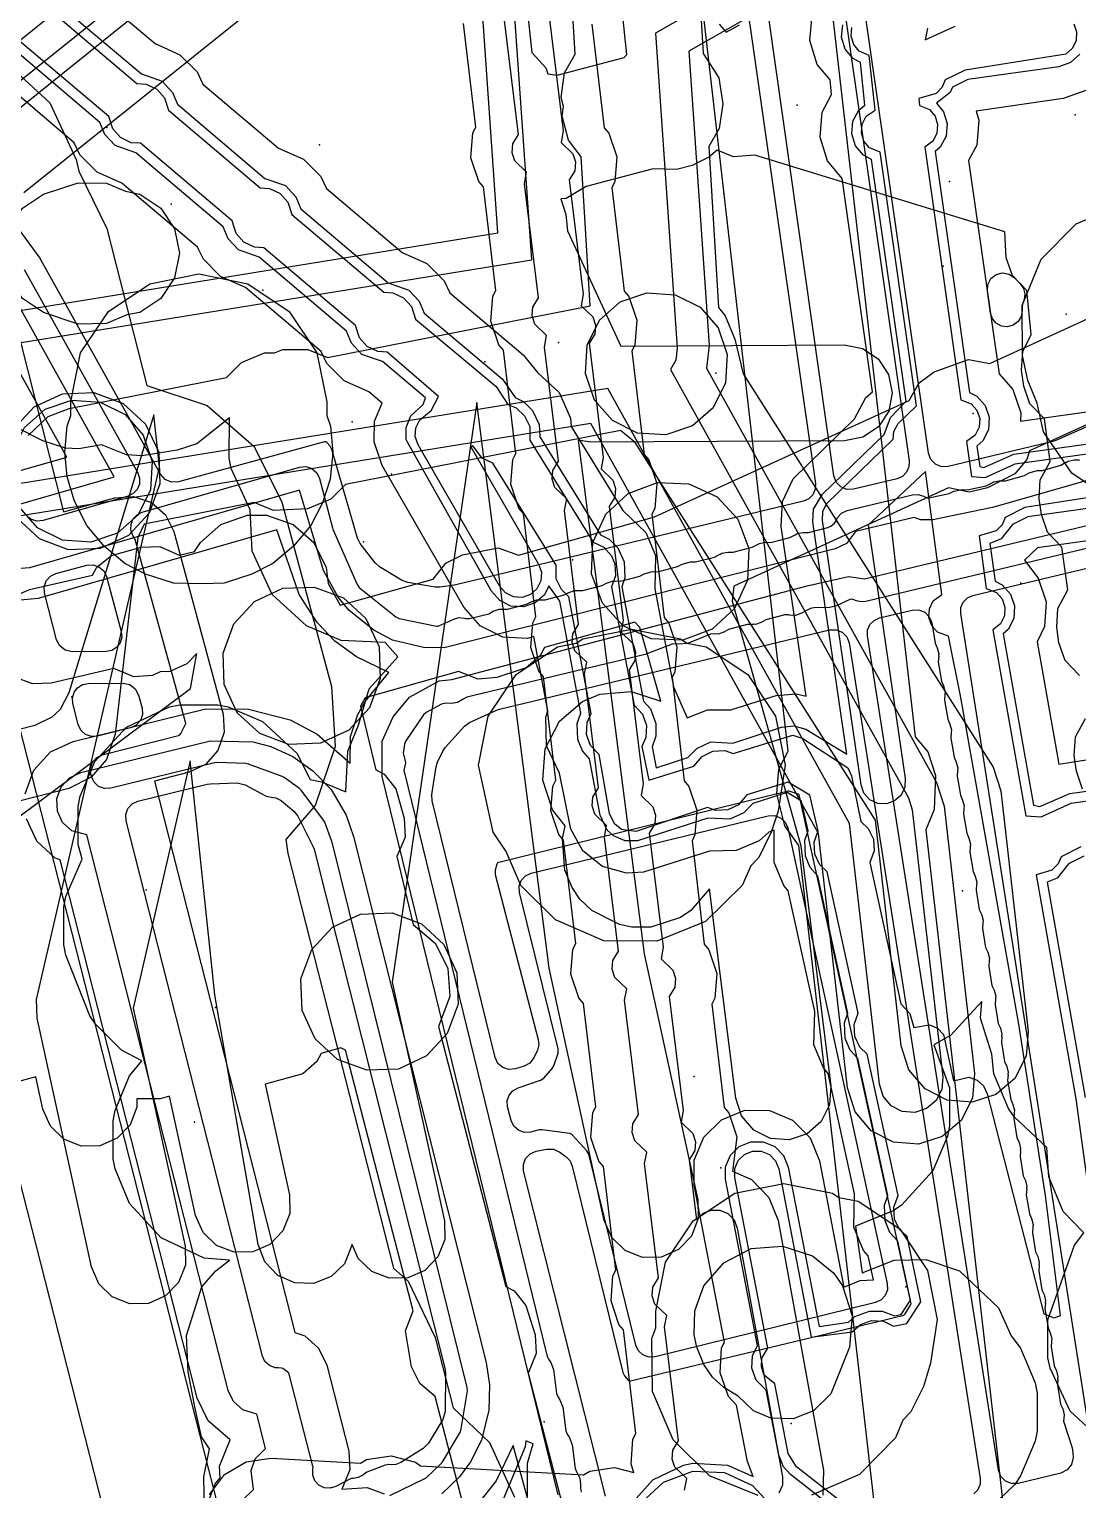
# Model space of a CAD drawing. Header units: metres. Extents: x 17722 to 17999, y 13535 to 15917.
# Drawn here: x 17810.62 to 17843.42, y 14077.39 to 14123.05 of the extents above; entities that cross this region are included whole.
import ezdxf

# ---------------------------------------------------------------- set-up
doc = ezdxf.new("R2010")
doc.units = ezdxf.units.M
for name, color, linetype in [('AI_GREENING_ALLOWED_ZONE', 4, 'Continuous'), ('AI_GREENING_EXCLUSIONS', 1, 'Continuous'), ('AI_GREENING_LAWN', 82, 'Continuous'), ('AI_GREENING_REJECTED', 6, 'Continuous')]:
    doc.layers.add(name, color=color, linetype=linetype)

msp = doc.modelspace()

# ---------------------------------------------------------------- linework, layer by layer
at = {"layer": 'AI_GREENING_ALLOWED_ZONE'}
msp.add_lwpolyline([(17840.588, 14114.86), (17840.602, 14115.068), (17840.699, 14115.252), (17840.863, 14115.38), (17841.065, 14115.431), (17841.27, 14115.395), (17841.442, 14115.278), (17841.619, 14115.095), (17841.718, 14114.948), (17841.759, 14114.776), (17841.737, 14114.601), (17841.691, 14114.45), (17841.68, 14114.375), (17841.681, 14114.249), (17841.647, 14114.065), (17841.548, 14113.907), (17841.398, 14113.795), (17841.218, 14113.747), (17841.032, 14113.768), (17840.867, 14113.856), (17840.746, 14113.998), (17840.686, 14114.175), (17840.588, 14114.86)], close=True, dxfattribs=at)
at = {"layer": 'AI_GREENING_EXCLUSIONS'}
for points in [[(17804.794, 14123.2), (17805.771, 14122.089), (17808.453, 14119.95), (17830.343, 14137.484)], [(17834.614, 14133.328), (17838.328, 14100.93), (17838.73, 14100.456), (17838.968, 14099.713), (17838.922, 14098.657), (17838.661, 14098.023), (17841.898, 14069.789)], [(17831.079, 14132.608), (17831.698, 14122.293), (17832.192, 14121.53), (17832.309, 14120.72), (17832.204, 14119.948), (17831.873, 14119.381), (17832.175, 14114.345), (17832.385, 14114.084), (17832.687, 14113.361), (17832.95, 14112.278), (17840.77, 14099.981), (17841.009, 14099.238), (17841.87, 14091.718), (17841.806, 14090.941), (17841.449, 14090.247), (17840.853, 14089.742), (17840.11, 14089.504), (17839.332, 14089.568), (17838.639, 14089.925), (17838.134, 14090.52), (17837.896, 14091.263), (17837.087, 14098.326), (17829.576, 14110.13), (17829.116, 14110.507), (17820.512, 14108.818), (17820.048, 14108.356), (17819.326, 14108.059), (17818.256, 14108.003), (17817.65, 14108.256), (17814.215, 14107.581), (17814.018, 14107.157), (17813.301, 14101.006), (17813.034, 14100.215), (17812.556, 14099.669), (17811.861, 14099.313), (17804.485, 14097.438)], [(17838.212, 14066.827), (17834.692, 14097.528), (17834.257, 14098.143), (17834.003, 14099.143), (17834.068, 14099.921), (17834.354, 14100.478), (17830.64, 14132.873)], [(17810.587, 14110.348), (17811.206, 14110.941), (17811.862, 14111.196), (17816.793, 14112.164), (17817.259, 14112.629), (17817.98, 14112.928), (17818.286, 14112.928), (17818.551, 14113.038), (17819.331, 14113.039), (17819.951, 14112.784), (17828.165, 14114.397), (17827.885, 14119.055), (17827.486, 14119.578), (17827.286, 14120.333), (17827.327, 14120.636), (17827.254, 14120.913), (17827.356, 14121.686), (17827.692, 14122.266), (17827.086, 14132.368)], [(17826.192, 14123.669), (17826.34, 14122.327), (17826.781, 14121.845), (17826.84, 14121.658), (17827.133, 14121.616), (17829.227, 14122.164), (17829.316, 14122.264), (17828.256, 14132.305)], [(17808.715, 14113.998), (17825.277, 14116.682), (17824.221, 14131.853)], [(17808.875, 14113.011), (17826.338, 14115.841), (17825.218, 14131.923)], [(17805.953, 14123.364), (17806.451, 14122.823), (17808.448, 14121.211), (17820.975, 14131.255)], [(17833.716, 14124.927), (17830.206, 14122.925), (17830.89, 14113.093), (17830.841, 14112.706), (17830.678, 14112.414), (17838.121, 14099.018), (17838.24, 14098.647), (17839.197, 14090.292), (17839.165, 14089.903), (17838.986, 14089.556), (17838.688, 14089.304), (17838.317, 14089.184), (17837.928, 14089.217), (17837.581, 14089.395), (17837.329, 14089.693), (17837.21, 14090.064), (17836.276, 14098.221), (17828.72, 14111.821), (17809.571, 14108.717)], [(17834.05, 14123.966), (17831.247, 14122.368), (17831.888, 14113.163), (17831.798, 14112.457), (17838.995, 14099.503), (17839.234, 14098.761), (17840.19, 14090.405), (17840.126, 14089.628), (17839.769, 14088.934), (17839.174, 14088.429), (17838.431, 14088.191), (17837.653, 14088.255), (17836.959, 14088.612), (17836.454, 14089.207), (17836.216, 14089.95), (17835.305, 14097.909), (17828.186, 14110.721), (17809.845, 14107.748)], [(17811.391, 14123.966), (17814.126, 14121.65), (17814.774, 14121.425), (17815.098, 14121.076), (17815.252, 14120.702), (17817.986, 14118.385), (17818.635, 14118.161), (17818.959, 14117.811), (17819.113, 14117.437), (17821.847, 14115.12), (17822.496, 14114.896), (17822.82, 14114.546), (17822.973, 14114.172), (17825.418, 14112.106), (17825.821, 14111.537), (17826.093, 14111.403), (17826.363, 14111.133), (17826.567, 14110.693), (17826.587, 14110.303), (17828.484, 14107.24), (17828.756, 14107.106), (17829.026, 14106.836), (17829.231, 14106.395), (17829.25, 14105.902), (17829.15, 14105.612), (17829.831, 14102.042), (17830.048, 14101.799), (17830.219, 14101.341), (17830.219, 14100.945), (17830.101, 14100.614), (17830.23, 14099.961), (17831.219, 14100.28), (17831.499, 14100.566), (17831.94, 14100.77), (17832.622, 14100.732), (17834.144, 14101.23), (17834.531, 14101.276), (17834.907, 14101.17), (17836.193, 14100.386), (17835.131, 14107.652), (17835.151, 14108.041), (17835.428, 14108.517), (17837.363, 14110.379), (17837.562, 14110.907), (17838.05, 14111.419), (17836.968, 14118.976), (17836.714, 14119.11), (17836.464, 14119.409), (17836.348, 14119.782), (17836.384, 14120.171), (17836.565, 14120.516), (17836.756, 14120.675), (17836.615, 14122.014), (17836.394, 14122.13), (17836.144, 14122.429), (17836.028, 14122.802), (17836.064, 14123.191)], [(17812.938, 14123.969), (17814.559, 14122.599), (17815.333, 14122.254), (17815.874, 14121.714), (17816.052, 14121.336), (17818.419, 14119.334), (17819.194, 14118.99), (17819.734, 14118.449), (17819.913, 14118.071), (17822.28, 14116.069), (17823.055, 14115.725), (17823.595, 14115.185), (17823.774, 14114.806), (17826.067, 14112.867), (17826.528, 14112.305), (17827.192, 14111.692), (17827.548, 14110.891), (17827.567, 14110.627), (17829.191, 14108.007), (17829.909, 14107.315), (17830.211, 14106.593), (17830.19, 14105.556), (17830.769, 14102.493), (17831.199, 14101.523), (17831.839, 14101.77), (17832.568, 14101.77), (17833.983, 14102.223), (17834.61, 14102.273), (17834.918, 14102.198), (17834.142, 14107.507), (17834.182, 14108.287), (17834.517, 14108.991), (17836.435, 14110.874), (17836.787, 14111.538), (17836.997, 14111.713), (17836.042, 14118.384), (17835.586, 14118.932), (17835.354, 14119.677), (17835.425, 14120.454), (17835.716, 14121.008), (17835.667, 14121.471), (17835.266, 14121.952), (17835.034, 14122.697), (17835.105, 14123.474)], [(17811.114, 14123.783), (17813.984, 14121.356), (17814.275, 14121.336), (17814.607, 14121.177), (17814.849, 14120.908), (17814.975, 14120.519), (17817.844, 14118.091), (17818.135, 14118.071), (17818.467, 14117.912), (17818.71, 14117.643), (17818.836, 14117.254), (17821.705, 14114.826), (17821.996, 14114.806), (17822.328, 14114.647), (17822.571, 14114.379), (17822.696, 14113.989), (17825.224, 14111.878), (17825.59, 14111.314), (17825.845, 14111.208), (17826.114, 14110.965), (17826.273, 14110.633), (17826.281, 14110.199), (17828.254, 14107.017), (17828.588, 14106.857), (17828.831, 14106.588), (17828.937, 14106.336), (17828.956, 14105.961), (17828.832, 14105.614), (17829.536, 14101.914), (17829.799, 14101.632), (17829.925, 14101.282), (17829.905, 14100.907), (17829.78, 14100.625), (17829.998, 14099.57), (17831.407, 14100.006), (17831.667, 14100.317), (17831.999, 14100.476), (17832.374, 14100.496), (17832.64, 14100.405), (17834.508, 14100.977), (17834.817, 14100.876), (17836.225, 14099.954), (17836.34, 14099.706), (17836.632, 14098.282), (17836.864, 14098.064), (17837.023, 14097.732), (17837.043, 14097.358), (17836.913, 14097), (17837.88, 14092.578), (17838.165, 14092.28), (17838.29, 14091.844), (17838.78, 14091.924), (17839.03, 14091.815), (17839.219, 14091.618), (17839.532, 14090.176), (17840.007, 14090.288), (17840.265, 14090.198), (17840.468, 14090.016), (17840.586, 14089.769), (17842.351, 14082.889), (17842.674, 14082.763), (17842.872, 14082.833), (17842.405, 14086.591), (17841.568, 14091.948), (17839.761, 14102.155), (17839.372, 14104.071), (17839.03, 14104.197), (17838.849, 14104.402), (17838.761, 14104.661), (17838.778, 14104.933), (17838.898, 14105.179), (17839.169, 14105.381), (17838.654, 14109.227), (17836.865, 14107.541), (17838.022, 14099.624), (17838.008, 14099.352), (17837.891, 14099.105), (17837.688, 14098.922), (17837.431, 14098.831), (17837.158, 14098.845), (17836.911, 14098.962), (17836.729, 14099.165), (17836.637, 14099.422), (17835.428, 14107.695), (17835.442, 14107.968), (17835.559, 14108.215), (17837.644, 14110.233), (17837.667, 14110.477), (17837.795, 14110.718), (17838.373, 14111.279), (17837.238, 14119.207), (17836.903, 14119.343), (17836.728, 14119.553), (17836.647, 14119.814), (17836.671, 14120.086), (17836.798, 14120.327), (17837.074, 14120.523), (17836.893, 14122.23), (17836.583, 14122.363), (17836.408, 14122.573), (17836.327, 14122.834), (17836.351, 14123.106)], [(17826.881, 14123.441), (17827.319, 14119.874), (17827.253, 14119.513), (17827.62, 14119.159), (17827.705, 14118.899), (17827.685, 14118.627), (17827.507, 14118.336), (17827.944, 14114.769), (17827.879, 14114.407), (17828.245, 14114.053), (17828.331, 14113.794), (17828.311, 14113.521), (17828.133, 14113.231), (17828.57, 14109.664), (17828.505, 14109.302), (17828.871, 14108.948), (17828.957, 14108.689), (17828.937, 14108.416), (17828.759, 14108.125), (17829.196, 14104.559), (17829.131, 14104.197), (17829.497, 14103.843), (17829.583, 14103.583), (17829.562, 14103.311), (17829.385, 14103.02), (17829.822, 14099.453), (17829.757, 14099.092), (17830.123, 14098.737), (17830.209, 14098.478), (17830.188, 14098.206), (17830.011, 14097.915), (17830.448, 14094.348), (17830.383, 14093.986), (17830.749, 14093.632), (17830.834, 14093.373), (17830.814, 14093.1), (17830.637, 14092.809), (17831.074, 14089.243), (17831.008, 14088.881), (17831.375, 14088.527), (17831.46, 14088.268), (17831.44, 14087.995), (17831.262, 14087.704), (17831.493, 14085.826), (17831.696, 14086.032), (17831.95, 14086.133), (17832.223, 14086.129), (17832.473, 14086.02), (17832.664, 14085.824), (17832.764, 14085.57), (17834.185, 14077.792), (17834.178, 14077.532), (17834.07, 14077.281)], [(17816.261, 14077.241), (17816.728, 14077.866), (17817.399, 14078.265), (17818.171, 14078.378), (17818.171, 14078.378), (17820.976, 14078.218), (17821.169, 14078.334), (17821.941, 14078.446), (17822.698, 14078.254), (17822.861, 14078.132), (17827.96, 14077.853), (17828.153, 14077.969), (17828.926, 14078.081), (17829.528, 14077.928), (17829.442, 14078.19), (17829.5, 14078.968), (17829.591, 14079.149), (17829.207, 14082.383), (17829.06, 14082.554), (17828.816, 14083.295), (17828.874, 14084.074), (17828.965, 14084.255), (17828.581, 14087.489), (17828.434, 14087.659), (17828.19, 14088.401), (17828.248, 14089.179), (17828.339, 14089.36), (17827.955, 14092.594), (17827.808, 14092.765), (17827.564, 14093.506), (17827.622, 14094.284), (17827.713, 14094.465), (17827.329, 14097.699), (17827.182, 14097.87), (17826.938, 14098.611), (17826.996, 14099.389), (17827.087, 14099.571), (17826.704, 14102.805), (17826.556, 14102.975), (17826.312, 14103.716), (17826.37, 14104.495), (17826.462, 14104.676), (17826.078, 14107.91), (17825.931, 14108.08), (17825.686, 14108.822), (17825.744, 14109.6), (17825.836, 14109.781), (17825.452, 14113.015), (17825.305, 14113.186), (17825.06, 14113.927), (17825.118, 14114.705), (17825.21, 14114.886), (17824.826, 14118.12), (17824.679, 14118.291), (17824.435, 14119.032), (17824.493, 14119.81), (17824.584, 14119.992), (17824.2, 14123.226)], [(17831.119, 14077.373), (17831.184, 14077.735), (17830.817, 14078.089), (17830.732, 14078.348), (17830.752, 14078.621), (17830.93, 14078.912), (17830.493, 14082.478), (17830.558, 14082.84), (17830.192, 14083.194), (17830.106, 14083.453), (17830.126, 14083.726), (17830.304, 14084.017), (17829.867, 14087.584), (17829.932, 14087.945), (17829.566, 14088.299), (17829.48, 14088.559), (17829.501, 14088.831), (17829.678, 14089.122), (17829.241, 14092.689), (17829.306, 14093.051), (17828.94, 14093.405), (17828.854, 14093.664), (17828.875, 14093.936), (17829.052, 14094.227), (17828.615, 14097.794), (17828.68, 14098.156), (17828.314, 14098.51), (17828.228, 14098.769), (17828.249, 14099.042), (17828.426, 14099.333), (17827.989, 14102.899), (17828.055, 14103.261), (17827.688, 14103.615), (17827.603, 14103.875), (17827.623, 14104.147), (17827.801, 14104.438), (17827.363, 14108.005), (17827.429, 14108.366), (17827.062, 14108.72), (17826.977, 14108.98), (17826.997, 14109.252), (17827.175, 14109.543), (17826.737, 14113.11), (17826.803, 14113.472), (17826.436, 14113.826), (17826.351, 14114.085), (17826.371, 14114.357), (17826.549, 14114.648), (17826.111, 14118.215), (17826.177, 14118.577), (17825.81, 14118.931), (17825.725, 14119.19), (17825.745, 14119.463), (17825.923, 14119.754), (17825.486, 14123.32)], [(17828.22, 14123.203), (17828.604, 14119.969), (17828.751, 14119.798), (17828.995, 14119.057), (17828.937, 14118.279), (17828.846, 14118.098), (17829.23, 14114.864), (17829.377, 14114.693), (17829.621, 14113.952), (17829.563, 14113.174), (17829.472, 14112.993), (17829.856, 14109.759), (17830.003, 14109.588), (17830.247, 14108.847), (17830.189, 14108.069), (17830.098, 14107.887), (17830.482, 14104.653), (17830.629, 14104.483), (17830.873, 14103.742), (17830.815, 14102.963), (17830.724, 14102.782), (17831.108, 14099.548), (17831.255, 14099.377), (17831.499, 14098.636), (17831.441, 14097.858), (17831.35, 14097.677), (17831.734, 14094.443), (17831.881, 14094.272), (17832.125, 14093.531), (17832.067, 14092.753), (17831.975, 14092.572), (17832.359, 14089.338), (17832.506, 14089.167), (17832.751, 14088.426), (17832.616, 14087.348), (17833.213, 14087.09), (17833.756, 14086.529), (17834.043, 14085.804), (17835.467, 14078.002), (17835.441, 14077.222)], [(17832.204, 14123.21), (17832.417, 14122.957), (17832.833, 14123.187)], [(17843.289, 14123.223), (17843.379, 14122.965), (17843.363, 14122.692), (17843.244, 14122.446), (17843.04, 14122.265), (17839.89, 14121.773), (17839.272, 14121.463), (17839.177, 14121.238), (17838.984, 14121.045), (17838.444, 14120.886), (17838.467, 14120.67), (17838.777, 14120.537), (17838.952, 14120.327), (17839.033, 14120.066), (17839.009, 14119.794), (17838.882, 14119.553), (17838.63, 14119.365), (17839.76, 14111.468), (17840.08, 14111.343), (17840.261, 14111.138), (17840.349, 14110.879), (17840.332, 14110.607), (17840.212, 14110.361), (17839.941, 14110.159), (17840.088, 14109.066), (17840.521, 14109.035), (17841.459, 14109.463), (17844.464, 14109.881)], [(17838.713, 14123.086), (17838.646, 14122.715), (17839.584, 14123.143)], [(17843.097, 14071.086), (17834.431, 14077.867), (17834.212, 14078.103), (17834.065, 14078.464), (17833.672, 14080.498), (17833.354, 14080.816), (17833.224, 14081.184), (17833.245, 14081.574), (17833.401, 14081.899), (17832.395, 14087.098), (17832.397, 14087.488), (17832.549, 14087.848), (17832.826, 14088.122), (17833.187, 14088.269), (17833.578, 14088.267), (17833.937, 14088.116), (17834.212, 14087.839), (17834.359, 14087.477), (17835.323, 14082.495), (17836.245, 14082.622), (17836.448, 14082.799), (17836.906, 14082.97), (17837.302, 14082.97), (17837.687, 14082.83), (17837.891, 14082.863), (17838.183, 14083.319), (17837.785, 14085.163), (17837.542, 14085.431), (17837.391, 14085.792), (17837.371, 14086.285), (17837.475, 14086.583), (17836.537, 14090.867), (17836.295, 14091.136), (17836.144, 14091.497), (17836.124, 14091.99), (17836.227, 14092.287), (17835.29, 14096.571), (17835.047, 14096.84), (17834.896, 14097.201), (17834.876, 14097.694), (17834.98, 14097.992), (17834.774, 14098.911), (17834.324, 14099.186), (17833.251, 14098.839), (17832.971, 14098.554), (17832.53, 14098.349), (17831.849, 14098.387), (17829.644, 14097.676), (17829.254, 14097.68), (17828.895, 14097.833), (17828.697, 14098.01), (17828.475, 14098.473), (17828.145, 14100.244), (17827.929, 14100.487), (17827.778, 14100.848), (17827.758, 14101.341), (17827.876, 14101.672), (17827.21, 14105.168), (17826.875, 14105.649), (17826.738, 14105.371), (17826.445, 14105.114), (17826.075, 14104.989), (17825.686, 14105.014), (17825.336, 14105.187), (17825.079, 14105.48), (17822.406, 14110.211), (17822.404, 14110.602), (17822.552, 14110.963), (17822.94, 14111.317), (17823.01, 14111.523), (17821.673, 14112.66), (17821.024, 14112.884), (17820.701, 14113.234), (17820.547, 14113.608), (17817.812, 14115.924), (17817.164, 14116.149), (17816.84, 14116.498), (17816.686, 14116.872), (17813.952, 14119.189), (17813.303, 14119.413), (17812.979, 14119.763), (17812.825, 14120.137), (17810.091, 14122.454)], [(17843.363, 14071.26), (17834.615, 14078.103), (17834.359, 14078.521), (17833.939, 14080.697), (17833.612, 14080.969), (17833.521, 14081.227), (17833.536, 14081.499), (17833.724, 14081.809), (17832.69, 14087.155), (17832.691, 14087.428), (17832.797, 14087.68), (17832.991, 14087.872), (17833.244, 14087.975), (17833.517, 14087.973), (17833.769, 14087.868), (17833.961, 14087.673), (17834.064, 14087.421), (17835.082, 14082.157), (17836.36, 14082.321), (17836.615, 14082.551), (17836.966, 14082.676), (17837.34, 14082.656), (17837.657, 14082.507), (17838.069, 14082.585), (17838.503, 14083.262), (17838.076, 14085.302), (17837.844, 14085.519), (17837.685, 14085.852), (17837.666, 14086.226), (17837.796, 14086.583), (17836.829, 14091.006), (17836.597, 14091.224), (17836.438, 14091.556), (17836.418, 14091.93), (17836.548, 14092.288), (17835.581, 14096.71), (17835.349, 14096.928), (17835.19, 14097.26), (17835.171, 14097.635), (17835.301, 14097.992), (17835.039, 14099.1), (17834.362, 14099.514), (17833.064, 14099.113), (17832.803, 14098.803), (17832.471, 14098.643), (17832.097, 14098.624), (17831.83, 14098.714), (17829.588, 14097.971), (17829.14, 14098.035), (17828.925, 14098.205), (17828.77, 14098.529), (17828.441, 14100.372), (17828.178, 14100.654), (17828.052, 14101.004), (17828.072, 14101.379), (17828.197, 14101.661), (17827.501, 14105.309), (17827.263, 14105.532), (17827.104, 14105.864), (17827.096, 14106.298), (17825.123, 14109.48), (17824.789, 14109.64), (17824.498, 14110.024), (17824.433, 14109.997), (17826.551, 14106.33), (17826.639, 14106.071), (17826.621, 14105.799), (17826.5, 14105.554), (17826.295, 14105.374), (17826.036, 14105.286), (17825.763, 14105.304), (17825.518, 14105.425), (17825.338, 14105.63), (17822.78, 14110.061), (17822.692, 14110.32), (17822.71, 14110.592), (17822.831, 14110.837), (17823.193, 14111.125), (17823.419, 14111.57), (17821.815, 14112.954), (17821.524, 14112.973), (17821.192, 14113.133), (17820.949, 14113.401), (17820.824, 14113.791), (17817.954, 14116.218), (17817.664, 14116.238), (17817.331, 14116.397), (17817.089, 14116.666), (17816.963, 14117.055), (17814.094, 14119.483), (17813.803, 14119.503), (17813.471, 14119.662), (17813.228, 14119.931), (17813.103, 14120.32), (17810.233, 14122.748)], [(17809.828, 14122.071), (17811.265, 14120.751), (17812.088, 14118.982), (17812.173, 14118.608), (17813.045, 14116.82), (17814.297, 14111.909), (17816.181, 14111.288), (17817.651, 14110.006), (17818.517, 14108.263), (17820.076, 14102.503), (17820.19, 14100.628), (17819.567, 14098.779), (17818.645, 14097.721), (17818.706, 14097.28), (17822.016, 14084.316), (17822.47, 14083.909), (17823.314, 14082.15), (17823.878, 14079.95), (17825.016, 14078.87), (17825.795, 14077.151)], [(17843.483, 14122.265), (17843.192, 14122.006), (17842.823, 14121.878), (17839.98, 14121.482), (17839.498, 14121.241), (17839.426, 14121.07), (17838.997, 14120.733), (17839.216, 14120.471), (17839.332, 14120.098), (17839.296, 14119.709), (17839.115, 14119.364), (17838.952, 14119.228), (17840.031, 14111.695), (17840.263, 14111.581), (17840.52, 14111.288), (17840.647, 14110.919), (17840.622, 14110.53), (17840.45, 14110.179), (17840.263, 14110.015), (17840.348, 14109.382), (17840.478, 14109.35), (17841.417, 14109.76), (17844.422, 14110.179)], [(17829.422, 14076.915), (17830.123, 14077.694), (17831.083, 14078.157), (17831.375, 14078.215), (17832.459, 14078.157), (17833.263, 14077.799), (17833.083, 14078.275), (17832.744, 14080.027), (17832.493, 14080.306), (17832.234, 14081.042), (17832.276, 14081.822), (17832.362, 14082.001), (17831.414, 14086.908), (17831.418, 14087.688), (17831.72, 14088.408), (17832.275, 14088.956), (17832.997, 14089.251), (17833.778, 14089.247), (17834.497, 14088.945), (17835.046, 14088.39), (17835.341, 14087.667), (17836.104, 14083.719), (17836.611, 14083.931), (17837.022, 14083.95), (17836.857, 14084.702), (17836.713, 14084.872), (17836.411, 14085.594), (17836.434, 14086.637), (17835.61, 14090.406), (17835.466, 14090.576), (17835.163, 14091.299), (17835.187, 14092.341), (17834.362, 14096.11), (17834.218, 14096.281), (17833.916, 14097.003), (17833.922, 14098.004), (17833.756, 14097.95), (17833.45, 14097.671), (17832.728, 14097.369), (17831.902, 14097.349), (17829.829, 14096.694), (17829.3, 14096.665), (17828.549, 14096.877), (17827.936, 14097.361), (17827.556, 14098.042), (17827.208, 14099.793), (17826.798, 14100.65), (17826.778, 14101.539), (17826.84, 14101.738), (17826.401, 14104.063), (17826.206, 14103.997), (17825.427, 14104.048), (17824.727, 14104.393), (17824.213, 14104.98), (17821.654, 14109.411), (17821.403, 14110.15), (17821.423, 14110.792), (17821.655, 14111.36), (17821.24, 14111.71), (17820.465, 14112.055), (17819.925, 14112.595), (17819.746, 14112.974), (17817.379, 14114.975), (17816.605, 14115.32), (17816.064, 14115.86), (17815.886, 14116.238), (17813.519, 14118.24), (17812.744, 14118.584), (17812.204, 14119.125), (17812.025, 14119.503), (17809.658, 14121.505)], [(17843.698, 14121.144), (17842.961, 14120.887), (17840.236, 14120.492), (17840.326, 14120.203), (17840.255, 14119.426), (17840.003, 14118.945), (17840.958, 14112.276), (17841.385, 14111.79), (17841.638, 14111.052), (17841.622, 14110.799), (17844.285, 14111.169)], [(17843.472, 14102.84), (17843.018, 14103.31), (17842.827, 14103.863), (17842.759, 14104.359), (17842.795, 14104.943), (17843.105, 14105.518), (17842.923, 14106.854), (17842.469, 14107.324), (17842.278, 14107.878), (17842.21, 14108.373), (17842.245, 14108.957), (17842.556, 14109.532), (17842.373, 14110.869), (17841.92, 14111.339), (17841.729, 14111.892), (17841.661, 14112.387), (17841.696, 14112.971), (17841.959, 14113.503), (17841.824, 14114.883), (17841.37, 14115.353), (17841.179, 14115.906), (17841.13, 14116.711), (17833.316, 14119.109), (17832.652, 14119.063), (17832.137, 14119.265), (17831.878, 14119.047), (17831.351, 14118.791), (17830.868, 14118.665), (17830.138, 14118.68), (17828.044, 14118.132), (17827.416, 14117.762), (17827.245, 14117.752), (17827.401, 14117.26), (17827.454, 14116.742), (17829.121, 14113.141), (17836.107, 14113.179), (17836.682, 14113.068), (17837.17, 14112.745), (17837.498, 14112.26), (17837.615, 14111.687), (17837.504, 14111.112), (17837.182, 14110.624), (17836.697, 14110.296), (17836.123, 14110.179), (17828.173, 14110.136), (17827.793, 14110.205), (17829.85, 14094.143), (17831.533, 14086.448), (17831.544, 14085.863), (17831.33, 14085.318), (17830.925, 14084.896), (17830.388, 14084.662), (17829.803, 14084.651), (17829.258, 14084.865), (17828.837, 14085.271), (17828.602, 14085.807), (17826.883, 14093.697), (17824.618, 14111.38), (17821.975, 14093.258), (17823.606, 14085.799), (17823.617, 14085.214), (17823.403, 14084.669), (17822.997, 14084.247), (17822.461, 14084.013), (17821.876, 14084.002), (17821.331, 14084.216), (17820.909, 14084.622), (17820.722, 14085.05), (17820.484, 14084.454), (17820.06, 14084.05), (17819.514, 14083.839), (17818.929, 14083.853), (17818.394, 14084.09), (17817.99, 14084.513), (17817.779, 14085.059), (17816.42, 14092.856), (17815.651, 14100.18), (17813.864, 14092.444), (17815.492, 14084.999), (17815.503, 14084.414), (17815.289, 14083.869), (17814.883, 14083.448), (17814.347, 14083.214), (17813.761, 14083.203), (17813.217, 14083.416), (17812.795, 14083.822), (17812.561, 14084.359), (17810.861, 14092.132), (17810.85, 14092.717), (17814.691, 14109.357), (17814.52, 14110.992), (17811.861, 14102.301), (17811.584, 14101.786), (17811.325, 14101.538), (17810.796, 14101.286), (17803.125, 14099.337)], [(17809.654, 14115.955), (17811.691, 14107.962), (17813.3, 14108.4), (17813.884, 14108.44), (17814.439, 14108.253), (17814.88, 14107.868), (17815.14, 14107.345), (17816.684, 14101.638), (17816.718, 14101.076), (17816.521, 14100.502), (17816.129, 14100.067), (17815.623, 14099.82), (17814.533, 14099.542), (17818.924, 14082.309), (17819.235, 14082.199), (17819.67, 14081.809), (17819.924, 14081.281), (17820.612, 14078.598), (17820.644, 14078.013), (17820.397, 14077.402), (17821.187, 14077.463), (17821.717, 14077.264)], [(17810.068, 14108.133), (17813.277, 14109.056), (17809.858, 14115.189)], [(17810.094, 14105.29), (17810.628, 14105.53), (17812.592, 14105.983), (17812.733, 14106.235), (17813.193, 14106.597), (17814.119, 14106.856), (17814.704, 14106.874), (17815.31, 14106.611), (17815.792, 14106.722), (17815.97, 14107.002), (17816.614, 14107.568), (17817.447, 14107.853), (17818.041, 14107.853), (17818.875, 14107.568), (17819.518, 14107.002), (17819.905, 14106.222), (17819.964, 14105.721), (17820.339, 14105.045), (17823.248, 14105.861), (17823.645, 14106.357), (17824.167, 14106.622), (17825.285, 14106.834), (17825.919, 14106.61), (17830.177, 14107.805), (17838.138, 14111.444), (17838.454, 14111.995), (17838.929, 14112.337), (17840, 14112.719), (17840.661, 14112.597), (17846.821, 14115.412)], [(17809.791, 14109.094), (17811.791, 14109.669), (17809.012, 14114.652)], [(17820.509, 14061.248), (17807.117, 14113.762)], [(17848.256, 14112.769), (17841.91, 14109.869), (17841.821, 14109.594), (17841.443, 14109.147), (17840.588, 14108.708), (17840.018, 14108.573), (17839.372, 14108.709), (17832.655, 14105.639), (17832.602, 14105.164), (17834.754, 14097.514), (17835.695, 14090.004), (17835.653, 14089.42), (17835.39, 14088.897), (17834.948, 14088.514), (17834.393, 14088.329), (17833.809, 14088.371), (17833.286, 14088.633), (17832.903, 14089.076), (17832.718, 14089.631), (17831.899, 14096.174), (17831.31, 14095.496), (17830.992, 14095.282), (17830.061, 14094.977), (17829.467, 14094.977), (17829.078, 14095.055), (17828.218, 14095.496), (17827.843, 14095.855), (17827.599, 14096.219), (17827.372, 14096.761), (17827.294, 14097.744), (17827.378, 14098.147), (17826.987, 14098.643), (17826.682, 14099.574), (17826.76, 14100.557), (17827.201, 14101.417), (17827.924, 14102.036), (17828.466, 14102.263), (17829.449, 14102.341), (17830.37, 14102.04), (17829.716, 14104.345), (17829.56, 14104.516), (17826.731, 14103.722), (17826.601, 14103.464), (17826.159, 14103.082), (17825.245, 14102.78), (17824.662, 14102.734), (17824.044, 14102.969), (17821.129, 14102.15), (17820.985, 14101.888), (17821.463, 14099.899), (17821.716, 14099.759), (17822.082, 14099.303), (17822.349, 14098.379), (17822.372, 14097.794), (17822.115, 14097.186), (17822.626, 14095.06), (17823.328, 14094.47), (17823.715, 14093.689), (17823.774, 14092.804), (17823.422, 14091.871), (17825.527, 14083.737), (17825.783, 14083.602), (17826.156, 14083.152), (17826.44, 14082.233), (17826.473, 14081.648), (17826.227, 14081.036), (17828.369, 14072.761)], [(17816.095, 14076.711), (17816.075, 14077.794), (17816.255, 14078.67), (17816.006, 14079.044), (17815.813, 14079.931), (17815.585, 14081.077), (17815.54, 14082.213), (17816.013, 14083.727), (17816.452, 14084.228), (17816.886, 14084.563), (17816.092, 14084.628), (17814.745, 14085.259), (17813.758, 14086.332), (17813.304, 14087.416), (17813.239, 14087.738), (17813.239, 14088.926), (17813.304, 14089.248), (17813.758, 14090.331), (17814.141, 14090.8), (17813.504, 14091.134), (17812.693, 14091.945), (17812.516, 14092.208), (17811.767, 14094.101), (17811.702, 14094.424), (17811.702, 14095.611), (17811.767, 14095.933), (17812.275, 14097.098), (17812.151, 14097.562), (17812.151, 14098.75), (17812.216, 14099.072), (17812.669, 14100.156), (17813.657, 14101.229), (17815.004, 14101.86), (17815.326, 14101.925), (17816.513, 14101.925), (17816.836, 14101.86), (17817.919, 14101.407), (17818.993, 14100.419), (17819.407, 14099.591), (17819.76, 14099.525), (17820.516, 14099.21), (17820.581, 14100.483), (17820.917, 14101.287), (17821.253, 14102.425), (17822.144, 14103.432), (17821.748, 14103.876), (17820.377, 14103.941), (17819.293, 14104.394), (17818.22, 14105.382), (17817.589, 14106.729), (17817.524, 14108.029), (17816.935, 14109.313), (17816.87, 14109.635), (17816.885, 14110.898), (17815.865, 14110.086), (17815.249, 14109.89), (17814.151, 14109.709), (17813.657, 14109.739), (17812.881, 14110.056), (17812.174, 14109.934), (17811.75, 14109.953), (17811.047, 14110.182), (17810.199, 14110.612)], [(17816.252, 14063.772), (17804.589, 14109.508)], [(17845.029, 14109.311), (17840.752, 14108.099), (17838.883, 14107.712), (17838.493, 14107.709), (17838.304, 14107.786), (17836.467, 14107.345), (17836.18, 14106.974), (17835.828, 14106.804), (17823.594, 14103.709), (17822.954, 14103.721), (17821.984, 14103.945), (17821.396, 14104.265), (17820.621, 14104.877), (17820.279, 14105.294), (17819.819, 14106.128), (17819.069, 14108.641), (17810.621, 14106.211), (17810.232, 14106.178)], [(17827.165, 14077.232), (17821.657, 14099.684), (17821.655, 14100.796), (17821.997, 14101.548), (17822.512, 14102.172), (17823.445, 14102.674), (17823.841, 14102.718), (17834.955, 14105.646), (17836.241, 14105.937), (17836.743, 14105.869), (17846.705, 14108.258)], [(17844.915, 14108.585), (17841.765, 14108.093), (17841.147, 14107.783), (17841.052, 14107.558), (17840.859, 14107.365), (17840.336, 14107.209), (17840.556, 14105.567), (17840.87, 14105.443), (17841.051, 14105.238), (17841.139, 14104.979), (17841.122, 14104.707), (17841.002, 14104.461), (17840.759, 14104.268), (17841.788, 14098.454), (17842.271, 14098.43), (17843.209, 14098.858), (17845.174, 14099.132)], [(17844.698, 14108.198), (17841.855, 14107.802), (17841.373, 14107.561), (17841.024, 14107.115), (17840.671, 14106.971), (17840.829, 14105.791), (17841.053, 14105.681), (17841.31, 14105.388), (17841.437, 14105.019), (17841.412, 14104.63), (17841.24, 14104.279), (17841.085, 14104.143), (17842.033, 14098.788), (17842.228, 14098.745), (17843.167, 14099.155), (17845.132, 14099.429)], [(17810.492, 14099.147), (17810.759, 14099.881), (17811.286, 14100.456), (17811.994, 14100.786), (17816.141, 14101.798), (17817.478, 14101.796), (17818.782, 14101.458), (17819.625, 14101.014), (17820.657, 14100.104), (17820.665, 14100.939), (17820.896, 14101.624), (17821.123, 14102.033), (17821.867, 14102.936), (17820.856, 14103.424), (17820.179, 14103.917), (17819.627, 14104.497), (17819.064, 14105.376), (17818.36, 14107.396), (17810.897, 14105.25), (17810.12, 14105.184)], [(17844.836, 14107.207), (17842.156, 14106.834), (17841.749, 14106.453), (17842.175, 14105.89), (17842.428, 14105.152), (17842.379, 14104.373), (17842.145, 14103.896), (17842.821, 14100.074), (17844.995, 14100.419)], [(17809.996, 14098.206), (17815.667, 14102.433), (17815.858, 14103.535), (17815.55, 14103.208), (17815.017, 14102.967), (17814.711, 14102.958), (17814.475, 14102.843), (17813.891, 14102.808), (17813.268, 14103.061), (17811.303, 14102.607), (17810.718, 14102.589), (17810.17, 14102.797)], [(17843.567, 14099.296), (17843.376, 14099.849), (17843.309, 14100.345), (17843.344, 14100.929), (17843.655, 14101.503)], [(17817.293, 14077.065), (17817.631, 14077.398), (17817.559, 14077.986), (17817.688, 14078.355), (17818.011, 14078.675), (17817.734, 14079.754), (17817.302, 14079.881), (17817.012, 14080.142), (17816.844, 14080.494), (17812.418, 14097.859), (17811.95, 14097.988), (17811.663, 14098.252), (17811.498, 14098.605), (17811.481, 14098.995), (17811.614, 14099.362), (17811.878, 14099.65), (17812.231, 14099.815), (17816.293, 14100.803), (17817.611, 14100.767), (17818.17, 14100.622), (17818.867, 14100.308), (17819.491, 14099.869), (17820.059, 14099.282), (17820.531, 14098.478), (17820.766, 14097.814), (17824.912, 14081.364), (17824.912, 14081.364), (17825.02, 14080.663), (17824.997, 14079.876), (17824.76, 14078.941), (17824.416, 14078.257), (17824.076, 14077.794), (17823.523, 14077.258)], [(17816.18, 14076.911), (17816.433, 14077.575), (17816.589, 14077.763), (17816.569, 14078.128), (17816.907, 14078.953), (17816.211, 14079.543), (17815.875, 14080.247), (17811.585, 14097.078), (17811.432, 14097.133), (17810.856, 14097.66), (17810.527, 14098.368)], [(17843.515, 14097.488), (17842.897, 14097.178), (17842.802, 14096.953), (17842.609, 14096.76), (17842.114, 14096.61), (17843.353, 14089.605), (17844.51, 14081.17)], [(17843.605, 14097.197), (17843.123, 14096.956), (17842.774, 14096.51), (17842.459, 14096.381), (17843.651, 14089.646)], [(17844.254, 14078.854), (17843.181, 14079.842), (17842.55, 14081.188), (17842.485, 14081.511), (17842.485, 14082.698), (17843.314, 14085.039), (17843.607, 14085.417), (17842.963, 14086.083), (17842.51, 14087.167), (17842.454, 14088.084), (17841.423, 14089.044), (17841.245, 14089.307), (17840.792, 14090.39), (17840.727, 14091.01), (17840.373, 14092.127), (17840.418, 14092.651), (17839.439, 14091.59), (17838.91, 14091.302), (17839.406, 14089.949), (17839.406, 14088.762), (17839.341, 14088.439), (17838.888, 14087.356), (17837.9, 14086.282), (17837.637, 14086.105), (17836.463, 14085.633), (17836.668, 14084.171), (17837.669, 14084.561), (17838.663, 14084.588), (17839.713, 14084.236), (17840.937, 14083.077), (17841.328, 14082.202), (17841.627, 14081.817), (17842.08, 14080.734), (17842.145, 14080.412), (17842.145, 14079.224), (17842.08, 14078.902), (17841.627, 14077.818), (17841.449, 14077.555), (17840.511, 14076.658)], [(17825.134, 14073.285), (17823.319, 14080.298), (17822.831, 14080.706), (17822.577, 14081.233), (17822.387, 14082.354), (17822.624, 14082.984), (17820.515, 14091.127), (17820.365, 14091.205), (17819.745, 14091.03), (17819.617, 14090.772), (17819.175, 14090.388), (17817.999, 14090.063), (17818.754, 14086.608), (17818.765, 14086.023), (17818.551, 14085.478), (17818.146, 14085.057), (17817.609, 14084.823), (17817.024, 14084.811), (17816.479, 14085.025), (17816.058, 14085.431), (17815.823, 14085.967), (17815.009, 14089.69), (17814.713, 14089.606), (17813.981, 14089.608), (17813.986, 14089.345), (17813.772, 14088.8), (17813.366, 14088.378), (17812.83, 14088.144), (17812.245, 14088.133), (17811.7, 14088.347), (17811.278, 14088.753), (17811.278, 14088.753), (17811.044, 14089.289), (17810.824, 14090.298), (17806.845, 14089.215)], [(17833.422, 14077.205), (17831.9, 14077.825), (17830.756, 14078.948), (17830.109, 14080.457), (17830.093, 14082.118), (17830.217, 14082.454), (17830.217, 14082.967), (17830.521, 14084.498), (17831.389, 14085.795), (17832.686, 14086.663), (17834.217, 14086.967), (17834.217, 14086.967), (17835.748, 14086.663), (17835.947, 14086.529), (17836.55, 14086.41), (17837.847, 14085.542), (17838.715, 14084.245), (17839.019, 14082.714), (17838.812, 14081.343), (17838.586, 14080.618), (17838.193, 14079.828), (17837.944, 14079.561), (17837.715, 14079.012), (17836.592, 14077.868), (17835.083, 14077.221)], [(17826.442, 14076.245), (17825.756, 14078.77), (17825.223, 14077.666), (17824.627, 14076.916)], [(17826.2, 14077.031), (17826.2, 14078.219), (17826.384, 14078.825), (17826.154, 14078.922), (17826.134, 14078.727), (17825.364, 14076.886)]]:
    msp.add_lwpolyline(points, dxfattribs=at)
for points in [[(17815.165, 14116.811), (17815.317, 14116.046), (17815.165, 14115.281), (17814.731, 14114.632), (17814.082, 14114.198), (17813.669, 14114.116), (17813.036, 14113.851), (17812.147, 14113.832), (17811.061, 14114.198), (17810.412, 14114.632), (17809.978, 14115.281), (17809.826, 14116.046), (17809.978, 14116.811), (17810.412, 14117.46), (17811.061, 14117.894), (17812.147, 14118.252), (17813.036, 14118.233), (17813.633, 14117.983), (17814.082, 14117.894), (17814.731, 14117.46), (17815.165, 14116.811)], [(17843.365, 14116.969), (17844.804, 14117.575), (17845.316, 14117.674), (17846.877, 14117.684), (17848.322, 14117.095), (17849.432, 14115.998), (17850.038, 14114.56), (17850.2, 14113.77), (17850.204, 14113.098), (17850.39, 14112.113), (17850.088, 14110.577), (17849.164, 14109.175), (17847.797, 14108.262), (17846.167, 14107.944), (17844.56, 14108.275), (17843.229, 14109.17), (17842.347, 14110.463), (17842.147, 14111.362), (17841.85, 14112.067), (17841.689, 14112.852), (17841.68, 14114.413), (17842.268, 14115.859), (17843.365, 14116.969)], [(17811.727, 14109.831), (17811.801, 14110.643), (17811.922, 14110.972), (17811.922, 14111.398), (17812.226, 14112.929), (17813.094, 14114.226), (17814.391, 14115.094), (17815.922, 14115.398), (17817.453, 14115.094), (17818.75, 14114.226), (17819.618, 14112.929), (17819.922, 14111.398), (17819.922, 14110.972), (17820.043, 14110.643), (17820.116, 14109.831), (17820.027, 14108.982), (17819.795, 14108.24), (17819.423, 14107.537), (17818.879, 14106.883), (17818.236, 14106.35), (17817.582, 14106.015), (17816.714, 14105.73), (17816.051, 14105.711), (17815.13, 14105.73), (17814.258, 14106.015), (17813.608, 14106.35), (17812.961, 14106.883), (17812.421, 14107.537), (17812.031, 14108.3), (17811.801, 14109.059), (17811.727, 14109.831)], [(17831.602, 14114.361), (17832.168, 14113.717), (17832.454, 14112.884), (17832.395, 14111.998), (17832.008, 14111.218), (17831.364, 14110.652), (17830.53, 14110.367), (17829.645, 14110.426), (17828.865, 14110.813), (17828.299, 14111.456), (17828.013, 14112.29), (17828.072, 14113.176), (17828.46, 14113.956), (17829.103, 14114.522), (17829.937, 14114.807), (17830.822, 14114.748), (17831.602, 14114.361)], [(17814.259, 14110.705), (17814.668, 14109.823), (17814.707, 14108.837), (17814.366, 14107.92), (17813.719, 14107.221), (17812.837, 14106.812), (17811.851, 14106.773), (17810.934, 14107.114), (17810.235, 14107.761), (17809.826, 14108.643), (17809.787, 14109.629), (17810.128, 14110.546), (17810.775, 14111.245), (17811.657, 14111.654), (17812.643, 14111.693), (17813.56, 14111.352), (17814.259, 14110.705)], [(17813.616, 14111.007), (17814.182, 14110.363), (17814.467, 14109.53), (17814.408, 14108.644), (17814.021, 14107.864), (17813.377, 14107.298), (17812.544, 14107.013), (17811.658, 14107.072), (17810.878, 14107.459), (17810.312, 14108.103), (17810.027, 14108.936), (17810.086, 14109.822), (17810.473, 14110.602), (17811.117, 14111.168), (17811.95, 14111.453), (17812.836, 14111.394), (17813.616, 14111.007)], [(17832.137, 14108.426), (17832.784, 14107.727), (17833.125, 14106.81), (17833.086, 14105.824), (17832.677, 14104.942), (17831.978, 14104.295), (17831.061, 14103.954), (17830.075, 14103.993), (17829.193, 14104.402), (17828.546, 14105.101), (17828.205, 14106.018), (17828.244, 14107.004), (17828.653, 14107.886), (17829.352, 14108.533), (17830.269, 14108.874), (17831.255, 14108.835), (17832.137, 14108.426)], [(17821.151, 14104.622), (17821.56, 14103.74), (17821.599, 14102.754), (17821.258, 14101.837), (17820.611, 14101.138), (17819.729, 14100.729), (17818.743, 14100.69), (17817.826, 14101.031), (17817.127, 14101.678), (17816.718, 14102.56), (17816.679, 14103.546), (17817.02, 14104.463), (17817.667, 14105.162), (17818.549, 14105.571), (17819.535, 14105.61), (17820.452, 14105.269), (17821.151, 14104.622)], [(17829.462, 14104.298), (17830.993, 14103.994), (17831.192, 14103.86), (17831.795, 14103.741), (17833.092, 14102.873), (17833.96, 14101.576), (17834.264, 14100.045), (17834.043, 14098.604), (17833.831, 14097.949), (17833.438, 14097.159), (17833.186, 14096.889), (17832.916, 14096.281), (17831.772, 14095.158), (17830.25, 14094.538), (17828.589, 14094.554), (17827.08, 14095.201), (17826, 14096.281), (17825.538, 14097.347), (17825.135, 14097.949), (17824.674, 14100.045), (17824.978, 14101.576), (17825.846, 14102.873), (17827.143, 14103.741), (17827.726, 14103.856), (17827.931, 14103.994), (17829.462, 14104.298)], [(17823.587, 14094.434), (17823.996, 14093.552), (17824.035, 14092.566), (17823.694, 14091.649), (17823.047, 14090.95), (17822.165, 14090.541), (17821.179, 14090.502), (17820.262, 14090.843), (17819.563, 14091.49), (17819.154, 14092.372), (17819.115, 14093.358), (17819.456, 14094.275), (17820.103, 14094.974), (17820.985, 14095.383), (17821.971, 14095.422), (17822.888, 14095.081), (17823.587, 14094.434)], [(17831.723, 14083.761), (17832.343, 14084.484), (17833.202, 14084.925), (17834.185, 14085.003), (17835.116, 14084.698), (17835.782, 14084.157), (17836.053, 14083.761), (17836.359, 14082.83), (17836.28, 14081.847), (17835.688, 14080.39), (17835.15, 14079.852), (17834.511, 14079.606), (17833.82, 14079.625), (17833.278, 14079.852), (17832.793, 14080.311), (17832.343, 14080.582), (17831.994, 14080.909), (17831.723, 14081.305), (17831.496, 14081.847), (17831.418, 14082.236), (17831.434, 14082.983), (17831.723, 14083.761)], [(17833.243, 14077.517), (17833.89, 14076.818), (17834.231, 14075.901), (17834.192, 14074.915), (17833.783, 14074.033), (17833.084, 14073.386), (17832.167, 14073.045), (17831.181, 14073.084), (17830.299, 14073.493), (17829.652, 14074.192), (17829.311, 14075.109), (17829.35, 14076.095), (17829.759, 14076.977), (17830.458, 14077.624), (17831.375, 14077.965), (17832.361, 14077.926), (17833.243, 14077.517)]]:
    msp.add_lwpolyline(points, close=True, dxfattribs=at)
at = {"layer": 'AI_GREENING_LAWN'}
for points in [[(17829.371, 14170.676), (17838.144, 14109.551), (17838.136, 14109.368), (17838.063, 14109.199), (17837.933, 14109.069), (17837.766, 14108.994), (17836.402, 14108.667), (17836.195, 14108.661), (17836.004, 14108.739), (17835.861, 14108.888), (17835.79, 14109.082), (17832.382, 14133.039)], [(17841.485, 14166.951), (17847.041, 14115.376), (17847.027, 14115.195), (17846.557, 14113.402), (17846.483, 14113.241), (17845.417, 14111.725), (17845.327, 14111.628), (17845.327, 14111.628), (17844.65, 14111.067), (17844.533, 14110.995), (17842.726, 14110.193), (17842.64, 14110.164), (17839.359, 14109.376), (17839.153, 14109.371), (17838.962, 14109.449), (17838.819, 14109.597), (17838.748, 14109.791), (17829.964, 14170.767)], [(17830.821, 14137.091), (17808.859, 14119.419), (17808.669, 14119.324), (17808.456, 14119.317), (17808.124, 14119.377), (17807.9, 14119.479), (17805.326, 14121.55), (17805.268, 14121.605), (17804.207, 14122.783), (17804.142, 14122.872), (17803.981, 14123.16)], [(17810.449, 14117.945), (17830.415, 14133.953)], [(17831.686, 14133.451), (17835.214, 14108.848), (17835.207, 14108.665), (17835.133, 14108.496), (17835.004, 14108.366), (17834.836, 14108.291), (17823.96, 14105.681), (17823.912, 14105.672), (17823.46, 14105.61), (17823.313, 14105.611), (17822.461, 14105.747), (17822.282, 14105.812), (17821.573, 14106.238), (17821.434, 14106.362), (17820.966, 14106.97), (17820.881, 14107.137), (17820.082, 14109.915), (17820.03, 14110.01), (17819.928, 14110.126), (17819.895, 14110.152), (17819.852, 14110.149), (17815.288, 14108.901), (17815.069, 14108.891), (17814.866, 14108.976), (17814.719, 14109.139), (17810.97, 14115.863), (17810.955, 14115.887), (17810.307, 14116.792)], [(17810.464, 14115.54), (17814.011, 14109.177), (17814.069, 14109.007), (17814.064, 14108.829), (17813.995, 14108.663), (17813.873, 14108.532), (17813.713, 14108.453), (17811.054, 14107.688), (17810.856, 14107.672), (17810.667, 14107.735), (17810.518, 14107.866)], [(17821.898, 14077.206), (17822.992, 14077.737), (17823.053, 14077.779), (17823.486, 14078.184), (17823.53, 14078.238), (17824.103, 14079.199), (17824.134, 14079.287), (17824.322, 14080.482), (17824.318, 14080.58), (17820.091, 14097.629), (17820.083, 14097.655), (17819.86, 14098.26), (17819.825, 14098.323), (17819.119, 14099.259), (17819.067, 14099.31), (17818.593, 14099.656), (17818.532, 14099.689), (17817.472, 14100.076), (17817.395, 14100.091), (17816.481, 14100.124), (17816.413, 14100.117), (17813.165, 14099.323), (17812.972, 14099.314), (17812.789, 14099.379), (17812.646, 14099.51), (17812.562, 14099.685), (17812.544, 14099.758), (17812.533, 14099.952), (17812.598, 14100.136), (17812.728, 14100.281), (17812.904, 14100.366), (17815.282, 14100.973), (17815.326, 14100.994), (17815.358, 14101.032), (17815.499, 14101.3), (17815.512, 14101.343), (17815.509, 14101.388), (17813.927, 14107.098), (17813.856, 14107.224), (17813.797, 14107.394), (17813.802, 14107.574), (17813.87, 14107.74), (17813.993, 14107.871), (17814.154, 14107.951), (17819.076, 14109.361), (17819.274, 14109.377), (17819.462, 14109.314), (17819.611, 14109.184), (17819.698, 14109.006), (17820.102, 14107.457), (17820.115, 14107.42), (17820.872, 14105.685), (17820.943, 14105.592), (17822.085, 14104.675), (17822.191, 14104.625), (17823.359, 14104.391), (17823.396, 14104.389), (17823.433, 14104.399), (17823.897, 14104.61), (17824.06, 14104.653), (17824.228, 14104.64), (17824.272, 14104.628), (17824.392, 14104.628), (17824.991, 14104.777), (17825.135, 14104.859), (17825.315, 14104.919), (17825.391, 14104.915), (17825.391, 14104.921), (17825.574, 14104.921), (17826.173, 14105.07), (17826.316, 14105.151), (17826.497, 14105.212), (17826.573, 14105.207), (17826.573, 14105.214), (17826.756, 14105.213), (17827.354, 14105.362), (17827.498, 14105.444), (17827.678, 14105.504), (17827.755, 14105.5), (17827.755, 14105.506), (17827.938, 14105.506), (17828.536, 14105.655), (17828.68, 14105.736), (17828.86, 14105.797), (17828.937, 14105.792), (17828.937, 14105.799), (17829.12, 14105.798), (17829.718, 14105.947), (17829.858, 14106.026), (17830.115, 14106.091), (17830.279, 14106.087), (17830.901, 14106.248), (17831.041, 14106.328), (17831.3, 14106.396), (17831.46, 14106.393), (17832.057, 14106.547), (17832.217, 14106.634), (17832.221, 14106.629), (17832.286, 14106.669), (17832.473, 14106.702), (17832.638, 14106.699), (17833.235, 14106.853), (17833.396, 14106.941), (17833.399, 14106.935), (17833.464, 14106.976), (17833.651, 14107.009), (17833.816, 14107.006), (17834.414, 14107.16), (17834.574, 14107.247), (17834.577, 14107.242), (17834.642, 14107.282), (17834.829, 14107.315), (17834.995, 14107.312), (17835.598, 14107.468), (17835.695, 14107.518), (17835.805, 14107.61), (17835.855, 14107.675), (17835.9, 14107.787), (17836.031, 14107.924), (17836.203, 14108.002), (17838.249, 14108.493), (17838.422, 14108.504), (17838.588, 14108.455), (17838.675, 14108.412), (17838.713, 14108.4), (17838.753, 14108.402), (17839.393, 14108.534), (17839.536, 14108.607), (17839.798, 14108.662), (17839.958, 14108.651), (17840.546, 14108.771), (17840.718, 14108.857), (17840.719, 14108.856), (17840.785, 14108.896), (17840.962, 14108.928), (17841.153, 14108.929), (17841.754, 14109.1), (17841.891, 14109.184), (17842.149, 14109.257), (17842.309, 14109.258), (17842.89, 14109.422), (17843.048, 14109.513), (17843.051, 14109.508), (17843.115, 14109.55), (17843.301, 14109.587), (17843.468, 14109.588)], [(17846.251, 14107.431), (17836.789, 14105.16), (17836.641, 14105.147), (17836.495, 14105.179), (17836.376, 14105.224), (17836.33, 14105.231), (17836.284, 14105.22), (17835.865, 14105.022), (17835.662, 14104.973), (17835.161, 14104.963), (17835.051, 14104.934), (17834.755, 14104.778), (17834.583, 14104.724), (17834.403, 14104.734), (17834.372, 14104.742), (17834.251, 14104.741), (17833.66, 14104.587), (17833.517, 14104.504), (17833.338, 14104.441), (17833.261, 14104.445), (17833.261, 14104.439), (17833.078, 14104.437), (17832.487, 14104.283), (17832.345, 14104.2), (17832.165, 14104.138), (17832.043, 14104.144), (17832.043, 14104.137), (17831.966, 14104.143), (17831.93, 14104.135), (17831.213, 14103.845), (17830.925, 14103.819), (17830.863, 14103.831), (17830.727, 14103.82), (17829.941, 14103.521), (17829.88, 14103.502), (17824.303, 14102.164), (17824.194, 14102.106), (17824.189, 14102.101), (17824.019, 14101.998), (17823.823, 14101.97), (17823.645, 14101.98), (17823.513, 14101.949), (17823.039, 14101.686), (17822.955, 14101.611), (17822.396, 14100.803), (17822.354, 14100.693), (17822.318, 14100.411), (17822.321, 14100.369), (17822.347, 14100.307), (17822.386, 14100.114), (17822.349, 14099.922), (17822.347, 14099.916), (17822.338, 14099.879), (17822.341, 14099.841), (17826.822, 14081.555), (17826.858, 14081.474), (17826.931, 14081.367), (17827.013, 14081.152), (17827.114, 14080.397), (17827.158, 14080.285), (17827.217, 14080.204), (17827.217, 14080.204), (17827.308, 14079.974), (17827.403, 14079.225), (17827.452, 14079.106), (17827.503, 14079.039), (17827.603, 14078.795), (17827.693, 14078.053), (17827.746, 14077.928), (17827.756, 14077.915), (17827.845, 14077.749), (17827.866, 14077.562), (17827.857, 14077.438), (17827.879, 14077.316)], [(17843.858, 14078.723), (17839.757, 14104.782), (17839.762, 14104.967), (17839.835, 14105.138), (17839.965, 14105.27), (17840.134, 14105.346), (17844.974, 14106.507)], [(17828.646, 14077.182), (17826.083, 14087.355), (17826.074, 14087.556), (17826.145, 14087.745), (17826.284, 14087.89), (17826.47, 14087.968), (17826.813, 14088.036), (17827.021, 14088.033), (17827.21, 14087.946), (17827.417, 14087.791), (17827.535, 14087.667), (17827.604, 14087.509), (17829.182, 14081.051), (17829.237, 14080.945), (17829.355, 14080.813), (17829.388, 14080.788), (17829.429, 14080.79), (17837.94, 14082.835), (17837.982, 14082.855), (17838.014, 14082.888), (17838.183, 14083.161), (17838.2, 14083.204), (17838.199, 14083.249), (17834.714, 14099.075), (17834.7, 14099.111), (17834.666, 14099.13), (17834.425, 14099.221), (17834.389, 14099.229), (17834.353, 14099.226), (17825.303, 14097.001), (17825.266, 14096.985), (17825.248, 14096.949), (17825.192, 14096.757), (17825.189, 14096.625), (17826.542, 14091.468), (17826.556, 14091.297), (17826.512, 14091.131), (17826.402, 14090.895), (17826.278, 14090.728), (17826.096, 14090.627), (17825.826, 14090.543), (17825.624, 14090.524), (17825.432, 14090.586), (17825.279, 14090.719), (17825.192, 14090.902), (17823.223, 14098.927), (17823.214, 14099.12), (17823.345, 14099.992), (17823.388, 14100.133), (17823.554, 14100.482), (17823.637, 14100.604), (17824.235, 14101.257), (17824.394, 14101.373), (17825.234, 14101.76), (17825.327, 14101.793), (17835.653, 14104.27), (17835.857, 14104.276), (17836.047, 14104.2), (17836.191, 14104.053), (17836.263, 14103.862), (17840.368, 14077.743), (17840.368, 14077.743), (17840.363, 14077.558), (17840.291, 14077.388), (17840.161, 14077.256)]]:
    msp.add_lwpolyline(points, dxfattribs=at)
for points in [[(17813.198, 14103.629), (17813.019, 14103.594), (17811.96, 14103.587), (17811.745, 14103.633), (17811.571, 14103.767), (17811.472, 14103.963), (17811.099, 14105.426), (17811.088, 14105.619), (17811.151, 14105.802), (17811.279, 14105.947), (17811.452, 14106.032), (17812.419, 14106.295), (17812.614, 14106.308), (17812.799, 14106.246), (17812.946, 14106.118), (17813.033, 14105.943), (17813.498, 14104.225), (17813.513, 14104.044), (17813.462, 14103.869), (17813.352, 14103.724), (17813.198, 14103.629)], [(17839.066, 14103.445), (17839.051, 14103.263), (17839.151, 14102.667), (17839.221, 14102.517), (17839.267, 14102.333), (17839.257, 14102.257), (17839.263, 14102.256), (17839.249, 14102.074), (17839.349, 14101.477), (17839.419, 14101.328), (17839.465, 14101.143), (17839.455, 14101.067), (17839.461, 14101.067), (17839.446, 14100.885), (17839.547, 14100.288), (17839.617, 14100.139), (17839.663, 14099.954), (17839.652, 14099.878), (17839.659, 14099.878), (17839.644, 14099.696), (17839.744, 14099.099), (17839.814, 14098.949), (17839.86, 14098.765), (17839.85, 14098.689), (17839.856, 14098.689), (17839.842, 14098.506), (17839.942, 14097.91), (17840.012, 14097.76), (17840.058, 14097.576), (17840.048, 14097.5), (17840.054, 14097.499), (17840.039, 14097.317), (17840.14, 14096.721), (17840.21, 14096.571), (17840.256, 14096.387), (17840.245, 14096.311), (17840.252, 14096.31), (17840.237, 14096.128), (17840.337, 14095.532), (17840.407, 14095.382), (17840.454, 14095.198), (17840.443, 14095.122), (17840.45, 14095.121), (17840.435, 14094.939), (17840.535, 14094.342), (17840.605, 14094.193), (17840.651, 14094.008), (17840.641, 14093.932), (17840.647, 14093.932), (17840.633, 14093.75), (17840.733, 14093.153), (17840.803, 14093.004), (17840.849, 14092.819), (17840.838, 14092.743), (17840.845, 14092.742), (17840.83, 14092.561), (17840.93, 14091.964), (17840.999, 14091.815), (17841.045, 14091.63), (17841.034, 14091.554), (17841.041, 14091.554), (17841.026, 14091.372), (17841.125, 14090.775), (17841.194, 14090.625), (17841.24, 14090.441), (17841.229, 14090.365), (17841.236, 14090.364), (17841.22, 14090.182), (17841.319, 14089.585), (17841.389, 14089.435), (17841.435, 14089.251), (17841.424, 14089.175), (17841.43, 14089.174), (17841.415, 14088.992), (17841.514, 14088.396), (17841.584, 14088.246), (17841.629, 14088.061), (17841.619, 14087.985), (17841.625, 14087.985), (17841.61, 14087.803), (17841.709, 14087.206), (17841.778, 14087.056), (17841.824, 14086.872), (17841.813, 14086.796), (17841.82, 14086.795), (17841.805, 14086.613), (17841.904, 14086.016), (17841.973, 14085.867), (17842.019, 14085.682), (17842.008, 14085.606), (17842.015, 14085.605), (17842, 14085.423), (17842.098, 14084.827), (17842.168, 14084.677), (17842.214, 14084.492), (17842.203, 14084.416), (17842.21, 14084.416), (17842.194, 14084.234), (17842.293, 14083.637), (17842.363, 14083.487), (17842.408, 14083.303), (17842.398, 14083.227), (17842.404, 14083.226), (17842.389, 14083.044), (17842.488, 14082.447), (17842.558, 14082.298), (17842.603, 14082.113), (17842.593, 14082.037), (17842.599, 14082.037), (17842.584, 14081.854), (17842.683, 14081.258), (17842.752, 14081.108), (17842.798, 14080.923), (17842.787, 14080.847), (17842.794, 14080.847), (17842.779, 14080.665), (17842.878, 14080.068), (17842.947, 14079.918), (17842.993, 14079.734), (17842.976, 14079.616), (17842.983, 14079.615), (17842.97, 14079.536), (17842.976, 14079.498), (17843.242, 14078.697), (17843.267, 14078.54), (17843.268, 14078.396), (17843.219, 14078.18), (17843.082, 14078.006), (17842.884, 14077.909), (17841.547, 14077.588), (17841.343, 14077.582), (17841.153, 14077.659), (17841.009, 14077.805), (17840.937, 14077.996), (17836.836, 14104.081), (17836.842, 14104.266), (17836.914, 14104.437), (17837.044, 14104.569), (17837.213, 14104.645), (17838.238, 14104.891), (17838.441, 14104.897), (17838.63, 14104.822), (17838.773, 14104.677), (17838.847, 14104.487), (17838.954, 14103.856), (17839.023, 14103.706), (17839.07, 14103.522), (17839.059, 14103.446), (17839.066, 14103.445)], [(17812.756, 14100.947), (17812.562, 14100.936), (17812.378, 14101.001), (17812.233, 14101.132), (17812.148, 14101.308), (17811.98, 14101.969), (17811.968, 14102.149), (17812.02, 14102.321), (17812.129, 14102.464), (17812.283, 14102.558), (17812.459, 14102.593), (17813.549, 14102.604), (17813.762, 14102.559), (17813.936, 14102.427), (17814.037, 14102.234), (17814.148, 14101.825), (17814.161, 14101.628), (17814.097, 14101.442), (17813.966, 14101.295), (17813.788, 14101.21), (17812.756, 14100.947)], [(17823.625, 14079.837), (17823.553, 14079.585), (17823.106, 14078.845), (17822.942, 14078.678), (17822.237, 14078.241), (17822.081, 14078.178), (17821.913, 14078.17), (17821.868, 14078.175), (17821.748, 14078.16), (17821.175, 14077.935), (17821.052, 14077.843), (17820.909, 14077.768), (17820.749, 14077.742), (17820.702, 14077.743), (17820.664, 14077.73), (17820.209, 14077.492), (17820.031, 14077.437), (17819.846, 14077.452), (17819.679, 14077.533), (17819.553, 14077.67), (17819.485, 14077.843), (17819.486, 14078.029), (17819.498, 14078.09), (17819.494, 14078.126), (17818.752, 14080.997), (17818.735, 14081.034), (17818.707, 14081.064), (17818.555, 14081.174), (17818.511, 14081.194), (17818.409, 14081.195), (17818.409, 14081.201), (17818.308, 14081.2), (17818.131, 14081.268), (17817.992, 14081.397), (17817.911, 14081.568), (17813.646, 14098.303), (17813.636, 14098.499), (17813.702, 14098.684), (17813.834, 14098.829), (17814.012, 14098.912), (17816.18, 14099.443), (17816.283, 14099.457), (17817.122, 14099.484), (17817.372, 14099.427), (17818.032, 14099.077), (17818.189, 14099.043), (17818.332, 14099.024), (17818.495, 14098.934), (17818.894, 14098.603), (17819.021, 14098.443), (17819.489, 14097.513), (17819.527, 14097.41), (17823.626, 14081.143), (17823.641, 14081.014), (17823.625, 14079.837)], [(17825.629, 14089.719), (17825.746, 14089.863), (17825.908, 14089.954), (17826.608, 14090.191), (17826.712, 14090.26), (17826.976, 14090.554), (17827.026, 14090.641), (17827.158, 14091.037), (17827.163, 14091.173), (17825.952, 14096.06), (17825.943, 14096.256), (17826.009, 14096.44), (17826.142, 14096.584), (17826.319, 14096.667), (17833.736, 14098.459), (17833.933, 14098.467), (17834.118, 14098.397), (17834.262, 14098.261), (17834.342, 14098.08), (17837.456, 14083.835), (17837.461, 14083.643), (17837.392, 14083.464), (17837.262, 14083.324), (17837.088, 14083.243), (17830.194, 14081.545), (17829.999, 14081.536), (17829.816, 14081.602), (17829.672, 14081.734), (17829.589, 14081.911), (17828.122, 14087.876), (17828.064, 14087.984), (17827.603, 14088.484), (17827.57, 14088.509), (17827.531, 14088.522), (17826.658, 14088.643), (17826.564, 14088.638), (17826.297, 14088.57), (17826.103, 14088.561), (17825.919, 14088.626), (17825.774, 14088.757), (17825.69, 14088.933), (17825.583, 14089.358), (17825.572, 14089.543), (17825.629, 14089.719)]]:
    msp.add_lwpolyline(points, close=True, dxfattribs=at)
at = {"layer": 'AI_GREENING_REJECTED'}
for p in [(17834.64, 14120.68), (17843.34, 14120.37), (17813.05, 14119.98), (17819.7, 14119.44), (17832.35, 14117.91), (17839.4, 14118.29), (17815.06, 14117.58), (17839.21, 14115.64), (17817.92, 14114.89), (17843.05, 14114.14), (17827.17, 14113.26), (17824.87, 14112.65), (17832.09, 14112.3), (17840.14, 14111.04), (17820.72, 14110.78), (17821.95, 14109.14), (17821.07, 14107.02), (17827.61, 14106.46), (17841.64, 14105.73), (17811.95, 14102.18), (17814.28, 14096.14), (17839.81, 14096.11), (17816.44, 14092.47), (17831.42, 14090.31), (17815.79, 14088.88), (17832.25, 14087.45), (17838.04, 14083.73), (17826.73, 14079.51), (17834.45, 14079.46)]:
    msp.add_point(p, dxfattribs=at)

doc.saveas('drawing.dxf')
